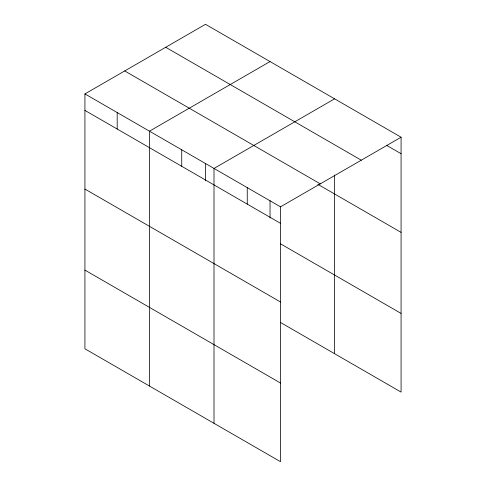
<?xml version="1.0" encoding="UTF-8"?>
<svg xmlns="http://www.w3.org/2000/svg" width="486" height="486" viewBox="0 0 486 486"><rect width="100%" height="100%" fill="white"/><g stroke="black" fill="none" stroke-linecap="round" stroke-linejoin="round"><path stroke-width="0.73" d="M84.922 93.913L280.501 206.829L280.501 461.7L84.922 348.784L84.922 93.913L205.499 24.3L401.078 137.216L401.078 392.087L280.367 322.394M270.04 61.564L149.463 131.177L149.463 386.048M334.581 98.828L214.004 168.442L214.004 423.306M280.501 206.829L401.078 137.216M386.735 145.423L401.078 153.704M165.708 47.276L361.286 160.192M124.714 70.944L320.292 183.86M317.801 184.291L401.078 232.369M84.922 110.401L280.501 223.317M280.367 243.729L401.078 313.421M84.922 189.066L280.501 301.982M84.922 270.113L280.501 383.035M334.581 175.069L334.581 353.693M270.04 200.645L270.04 218.068M247.253 187.639L247.253 204.12M205.499 163.387L205.499 180.804M181.734 149.81L181.734 166.291M117.193 112.545L117.193 129.027"/></g></svg>
